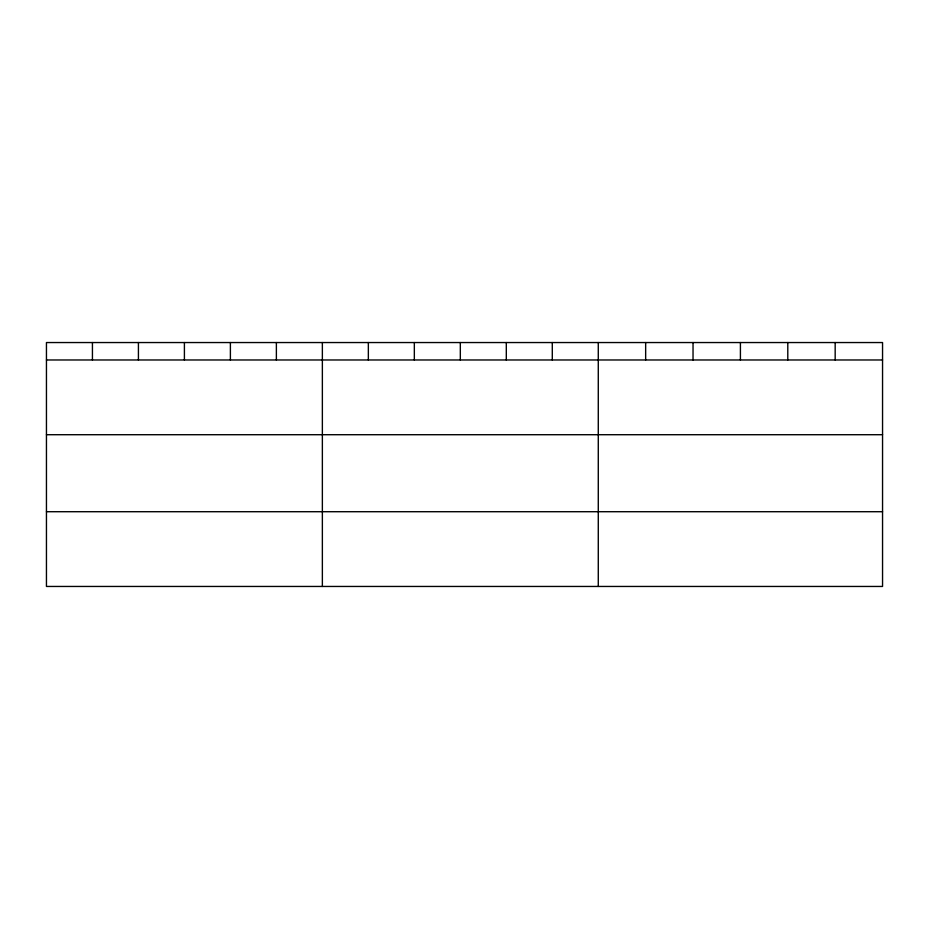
<?xml version="1.0" encoding="UTF-8"?>
<svg xmlns="http://www.w3.org/2000/svg" width="929" height="929" viewBox="0 0 929 929"><rect width="100%" height="100%" fill="white"/><g stroke="black" fill="none" stroke-linecap="round" stroke-linejoin="round"><path stroke-width="1.39" d="M882.55 434.714L882.55 342.546L46.45 342.546L46.45 586.454L882.55 586.454L882.55 434.714L46.45 434.714M46.45 359.976L882.55 359.976M46.45 511.716L882.55 511.716M835.171 342.546L835.171 359.976M787.792 342.546L787.792 359.976M740.413 342.546L740.413 359.976M693.034 342.546L693.034 359.976M645.655 342.546L645.655 359.976M598.276 342.546L598.276 586.454M552.29 342.546L552.29 359.976M506.305 342.546L506.305 359.976M460.319 342.546L460.319 359.976M414.334 342.546L414.334 359.976M368.348 342.546L368.348 359.976M322.363 342.546L322.363 586.454M276.377 342.546L276.377 359.976M230.392 342.546L230.392 359.976M184.406 342.546L184.406 359.976M138.421 342.546L138.421 359.976M92.435 342.546L92.435 359.976"/></g></svg>
